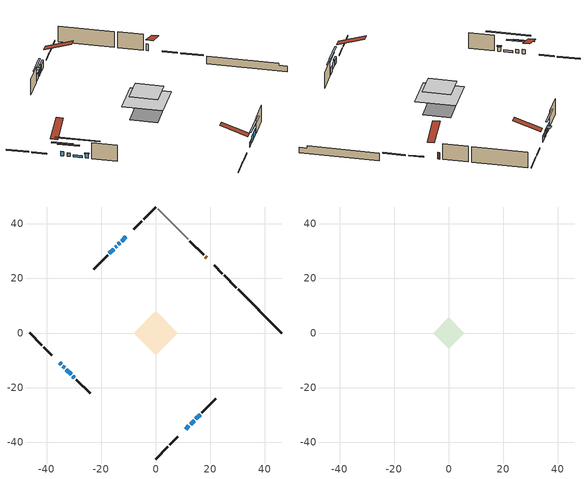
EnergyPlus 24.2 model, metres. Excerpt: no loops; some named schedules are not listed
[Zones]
conditioned space
 floor adiabatic (AdiabaticFloorConstruction): -8.08,0 0,8.08 8.08,0 0,-8.08 z3.05
 floor foundation (Slab1 construction): -5.57,0 0,5.57 5.57,0 0,-5.57 z-1.71
 wall outside (RimJoist1 construction): 0,-46.21 4.49,-41.72 / -46.21,0 -41.72,-4.49 / 0,46.21 -4.49,41.72 / 29.54,16.67 25.05,21.16 z0.61:0.91
 wall outside (RimJoist2 construction): 5.14,-41.07 8.14,-38.06 / -41.07,-5.14 -38.06,-8.14 / -5.14,41.07 -8.14,38.06 / 24.4,21.81 21.39,24.82 z0.61:0.91
 wall outside (AdiabaticWallConstruction 1): 18.61,27.6 18.24,27.97 z0.61:2.64
 wall outside (AdiabaticWallConstruction): -10.92,35.28 -12.49,33.72 / -13.14,33.07 -13.74,32.47 / -15.45,30.76 -17.01,29.2 / 14.72,-31.49 16.28,-29.93 z0.61:2.44; -35.28,-10.92 -34.69,-11.52 / 10.92,-35.28 12.11,-34.1 / -30.41,-15.8 -29.81,-16.4 z0.61:1.96; -34.04,-12.17 -33.44,-12.77 z0.61:1.68; -32.79,-13.42 -31.06,-15.15 z0.61:1.22; -14.39,31.82 -14.79,31.42 z0.61:2.29; 12.77,-33.44 14.06,-32.15 z0.61:2.69
 wall outside (Wall1 construction): 16.94,-29.27 22.02,-24.19 / -29.15,-17.05 -24.07,-22.14 / -17.67,28.54 -22.75,23.46 / 17.59,28.62 12.5,33.71 z0.61:5.49
 wall foundation (FoundationWall1 construction): 30.2,16.01,-1.71 30.2,16.01,0.61 44.61,1.6,0.61 44.61,1.6,-0.05 46.21,0,-0.05 46.21,0,-1.71
 wall adiabatic (Wall3 construction): 11.84,34.37 0.66,45.55 z0.61:5.49
 window (WindowConstruction): -10.93,35.28 -12.49,33.72 z0.61:2.44
 window (WindowConstruction 7): -35.28,-10.93 -34.69,-11.52 z0.61:1.96
 window (WindowConstruction 8): -34.03,-12.17 -33.44,-12.77 z0.61:1.68
 window (WindowConstruction 10): -32.79,-13.42 -31.06,-15.15 z0.61:1.22
 window (WindowConstruction 1): 10.93,-35.28 12.11,-34.1 z0.61:1.96
 window (WindowConstruction 2): -30.4,-15.81 -29.81,-16.4 z0.61:1.96
 window (WindowConstruction 3): -13.14,33.06 -13.74,32.47 z0.61:2.44
 window (WindowConstruction 9): -14.39,31.81 -14.79,31.42 z0.61:2.29
 window (WindowConstruction 4): -15.45,30.76 -17.01,29.2 z0.61:2.44
 window (WindowConstruction 5): 12.77,-33.44 14.06,-32.15 z0.61:2.69
 window (WindowConstruction 6): 14.72,-31.49 16.28,-29.93 z0.61:2.44
 door (Door): 18.61,27.6 18.24,27.97 z0.61:2.64
 ceiling adiabatic (AdiabaticFloorConstruction): 0,-8.08 8.08,0 0,8.08 -8.08,0 z3.05
attic - vented
 floor to conditioned space (Floor1 construction Reversed): -5.71,0 0,5.71 5.71,0 0,-5.71 z5.49
 roof outside (Roof1 construction): 10.27,-35.94,5.49 4.7,-30.38,8.11 3.24,-31.84,8.11 8.8,-37.41,5.49; -35.94,-10.27,5.49 -30.38,-4.7,8.11 -31.84,-3.24,8.11 -37.41,-8.8,5.49; -10.27,35.94,5.49 -4.7,30.38,8.11 -3.24,31.84,8.11 -8.8,37.41,5.49; 19.27,26.94,5.49 13.7,21.37,8.11 15.17,19.91,8.11 20.74,25.47,5.49
shading: -12.63,33.58 -10.78,35.43 -11.11,35.75 -12.96,33.9 z2.64; -32.83,-13.38 -37.15,-9.06 -37.48,-9.38 -33.15,-13.71 z4.6; -31.58,-14.63 -35.9,-10.31 -36.23,-10.63 -31.9,-14.96 z4.32; -27.47,-18.74 -36.38,-9.83 -36.7,-10.16 -27.79,-19.07 z6.3; 12.25,-33.96 10.78,-35.43 11.11,-35.75 12.58,-34.28 z2.16; -29.67,-16.54 -30.55,-15.66 -30.87,-15.99 -30,-16.87 z2.16; -13.88,32.33 -13,33.21 -13.33,33.53 -14.21,32.66 z2.64; -15.11,31.09 -14.07,32.14 -14.93,33 -15.98,31.96 z2.75; -18.88,27.33 -13.58,32.63 -13.91,32.96 -19.2,27.66 z5.08; 15.93,-30.28 10.9,-35.31 11.23,-35.63 16.25,-30.61 z5.33; 18.15,-28.06 12.85,-33.36 13.18,-33.68 18.47,-28.39 z5.08
[Building]
Building 1: Terrain=Suburbs
[Site:Location]
Quebec Intl AP_QC: Latitude {deg}=46.8; Longitude {deg}=-71.38; Time Zone {hr}=-5; Elevation {m}=74; Keep Site Location Information=Yes
[Site:GroundTemperature:Shallow]
0.0108218, -2.24938, -2.43038, -1.3578, 2.94801, 7.23376, 10.9493, 13.303, 13.5029, 11.5886, 7.96783, 3.81355
[Site:WaterMainsTemperature]
Calculation Method=Schedule; Temperature Schedule=mains temperature schedule
[Material] Roughness=Rough; Thermal Absorptance=0.9
Name | Thickness {m} | Conductivity {W/m-K} | Density {kg/m3} | Specific Heat {J/kg-K} | Solar Absorptance | Visible Absorptance
asphalt or fiberglass shingles | 0.00635 | 0.162714 | 1121.4 | 1465.45 | 0.4 | 0.4
ceiling loosefill ins | 0.338667 | 0.0480833 | 16.02 | 1046.75 | 0.7 | 0.7
ceiling stud and cavity | 0.1397 | 0.402721 | 65.682 | 1177.47 | 0.7 | 0.7
concrete 4.0 in. | 0.1016 | 1.803125 | 2242.8 | 837.4 | 0.7 | 0.7
concrete 8.0 in. | 0.2032 | 1.803125 | 2242.8 | 837.4 | 0.7 | 0.7
door material | 0.04445 | 0.0451087 | 512.64 | 1214.23 | 0.7 | 0.7
exterior vertical ins | 0.0633812 | 0.029427 | 32.04 | 1214.23 | 0.7 | 0.7
floor covering | 0.0127 | 0.0433444 | 54.468 | 1339.84 | 0.6 | 0.6
floor rigid ins; wall rigid ins 2 | 0.512978 | 0.029427 | 32.04 | 1214.23 | 0.7 | 0.7
floor stud and cavity | 0.1397 | 1.75129 | 37.0049 | 1207.88 | 0.7 | 0.7
furniture material conditioned space 1 | 0.1524 | 0.115458 | 640.8 | 1214.23 | 0.6 | 0.6
gypsum board | 0.0127 | 0.160291 | 801 | 837.4 | 0.6 | 0.6
gypsum board 1 | 0.0127 | 0.160291 | 801 | 837.4 | 0.7 | 0.7
osb sheathing 0.5 in. | 0.0127 | 0.115458 | 512.64 | 1214.23 | 0.7 | 0.7
osb sheathing 0.75 in. | 0.01905 | 0.115458 | 512.64 | 1214.23 | 0.7 | 0.7
osb sheathing 2.0 in. | 0.0508 | 0.115458 | 512.64 | 1214.23 | 0.7 | 0.7
rim joist rigid ins; wall rigid ins | 0.051816 | 0.029427 | 32.04 | 1214.23 | 0.7 | 0.7
rim joist rigid ins 1 | 0.103632 | 0.029427 | 32.04 | 1214.23 | 0.7 | 0.7
rim joist stud and cavity | 0.0508 | 0.0406006 | 125.044 | 1163.47 | 0.6 | 0.6
rim joist stud and cavity 1 | 0.0508 | 0.0654819 | 125.044 | 1163.47 | 0.6 | 0.6
wall rigid ins 1 | 0.051816 | 0.029427 | 32.04 | 1214.23 | 0.4 | 0.4
wall stud and cavity | 0.1397 | 0.223492 | 139.0536 | 1170.24 | 0.7 | 0.7
wall stud and cavity 1 | 0.1397 | 0.177277 | 139.0536 | 1170.24 | 0.7 | 0.7
wall stud and cavity 2 | 0.0889 | 0.380278 | 52.3479 | 1209.89 | 0.7 | 0.7
wall stud and cavity 3 | 0.0889 | 0.391764 | 83.0341 | 1211.67 | 0.7 | 0.7
wood siding | 0.0254 | 0.102417 | 544.68 | 1172.36 | 0.4 | 0.4
wood siding 1; wood siding 2; wood siding 3 | 0.0254 | 0.102417 | 544.68 | 1172.36 | 0.7 | 0.7
[WindowMaterial:SimpleGlazingSystem]
Name | U-Factor {W/m2-K} | Solar Heat Gain Coefficient
WindowMaterial | 1.99695 | 0.62
WindowMaterial 1 | 2.10483 | 0.54
WindowMaterial 2 | 2.08496 | 0.55
WindowMaterial 3 | 2.120733 | 0.56
WindowMaterial 4 | 2.12414 | 0.52
WindowMaterial 5 | 1.771536 | 0.41
WindowMaterial 6 | 2.42564 | 0.47
[Construction]
AdiabaticFloorConstruction: floor stud and cavity, floor rigid ins, osb sheathing 0.75 in., floor covering
AdiabaticWallConstruction: wood siding 2, wall rigid ins 2, wall stud and cavity 2, gypsum board
AdiabaticWallConstruction 1: wood siding 3, wall rigid ins 2, wall stud and cavity 2, gypsum board
Door: door material
Floor1 construction Reversed: gypsum board, ceiling stud and cavity, ceiling loosefill ins
FoundationWall1 construction: concrete 8.0 in., gypsum board 1
furniture construction conditioned space 1: furniture material conditioned space 1
PartitionWallConstruction: gypsum board, wall stud and cavity 3, gypsum board
RimJoist1 construction: wood siding 1, rim joist rigid ins, osb sheathing 2.0 in., rim joist stud and cavity
RimJoist2 construction: wood siding 1, rim joist rigid ins 1, osb sheathing 2.0 in., rim joist stud and cavity 1
Roof1 construction: asphalt or fiberglass shingles
Slab1 construction: concrete 4.0 in.
Wall1 construction: wood siding, wall rigid ins, osb sheathing 0.5 in., wall stud and cavity, gypsum board
Wall3 construction: wall rigid ins 1, osb sheathing 0.5 in., wall stud and cavity 1, gypsum board
WindowConstruction; WindowConstruction 4; WindowConstruction 6: WindowMaterial
WindowConstruction 1; WindowConstruction 2; WindowConstruction 7: WindowMaterial 1
WindowConstruction 10: WindowMaterial 6
WindowConstruction 3: WindowMaterial 2
WindowConstruction 5: WindowMaterial 3
WindowConstruction 8: WindowMaterial 4
WindowConstruction 9: WindowMaterial 5
[Zone] Multiplier=1; Part of Total Floor Area=Yes
Name | Volume {m3}
attic - vented | 27.8175
conditioned space | 514.3
[Space]
Name | Zone | Volume {m3}
attic - vented 1 | attic - vented | 27.8175
conditioned space 1 | conditioned space | 514.3
[ZoneInfiltration:EffectiveLeakageArea]
infil attic - vented 1: Zone or Space=attic - vented 1; Schedule=Always On Discrete; Effective Air Leakage Area {cm2}=2411.45; Stack Coefficient=0.000182454; Wind Coefficient=9.12634e-06
[ZoneMixing]
whole house fan mix: Zone or Space=attic - vented; Schedule=Always On Continuous; Design Flow Rate Calculation Method=Flow/Zone; Design Flow Rate {m3/s}=0; Source Zone or Space=conditioned space
[SurfaceProperty:ExposedFoundationPerimeter]
Slab1: Exposed Perimeter Calculation Method=TotalExposedPerimeter; Total Exposed Perimeter {m}=22.647
[InternalMass] Zone or ZoneList=conditioned space; Space or SpaceList=conditioned space 1
Name | Construction | Surface Area {m2}
furniture mass conditioned space 1 | furniture construction conditioned space 1 | 77.1203
partition wall mass | PartitionWallConstruction | 192.801
[Lights]
interior lighting: Zone or ZoneList or Space or SpaceList=conditioned space 1; Schedule=interior lighting schedule; Design Level Calculation Method=LightingLevel; Lighting Level {W}=343.2; Return Air Fraction=0; Fraction Radiant=0.6; Fraction Visible=0.2; Fraction Replaceable=1
[People]
occupants: Zone or ZoneList or Space or SpaceList=conditioned space 1; Number of People Schedule=occupants schedule; Number of People Calculation Method=People; Number of People=3; Fraction Radiant=0.314171; Sensible Heat Fraction=0.56303; Activity Level Schedule=occupants activity schedule; Carbon Dioxide Generation Rate {m3/s-W}=0; Enable ASHRAE 55 Comfort Warnings=No; Mean Radiant Temperature Calculation Type=EnclosureAveraged
[ElectricEquipment] Zone or ZoneList or Space or SpaceList=conditioned space 1; Design Level Calculation Method=EquipmentLevel
Name | Schedule | Design Level {W} | Fraction Latent | Fraction Radiant | Fraction Lost
clothes dryer | clothes dryer schedule | 140.772 | 0.015 | 0.081 | 0.85
clothes washer | clothes washer schedule | 32.1985 | 0.03 | 0.162 | 0.7
cooking range | cooking range schedule | 208.969 | 0.08 | 0.432 | 0.2
dishwasher | dishwasher schedule | 66.8632 | 0.3 | 0.18 | 0.4
fridge | fridge schedule | 72.9452 | 0 | 0.6 | 0
mech vent bath fan 0 | mech vent bath fan 0 schedule | 50.2 | 0 | 0 | 1
mech vent bath fan 1 | mech vent bath fan 1 schedule | 50.2 | 0 | 0 | 1
mech vent house fan | mech vent house fan schedule | 19.9167 | 0 | 0 | 0.5
mech vent house fan cfis | mech vent house fan cfis schedule | 0 | 0 | 0 | 0
mech vent range fan 0 | mech vent range fan 0 schedule | 57 | 0 | 0 | 1
misc plug loads | misc plug loads schedule | 494.7 | 0.045 | 0.513 | 0.1
whole house fan | Always On Discrete | 0 | 0 | 0 | 1
[OtherEquipment] Zone or ZoneList or Space or SpaceList=conditioned space 1; Design Level Calculation Method=EquipmentLevel
Name | Fuel Type | Schedule | Design Level {W} | Fraction Latent | Fraction Radiant | Fraction Lost
clothes dryer 1 | Electricity | clothes dryer schedule | 0 | 0.015 | 0.081 | 0.85
cooking range 1 | Electricity | cooking range schedule | 0 | 0.08 | 0.432 | 0.2
general water use latent | None | general water use schedule | 59.3978 | 1 | 0 | 0
general water use sensible | None | general water use schedule | -58.539 | 0 | 0.6 | 0
mech vent house fan latent load | None | Always On Discrete | 0 | 1 | 0 | 0
mech vent house fan sensible load | None | Always On Discrete | 0 | 0 | 0 | 0
water heater energy adjustment1 | Electricity | Always On Discrete | 0.01 | 0 | 0 | 1
[ZoneInfiltration:DesignFlowRate] Zone or ZoneList or Space or SpaceList=conditioned space 1; Schedule=Always On Discrete; Design Flow Rate Calculation Method=Flow/Zone; Design Flow Rate {m3/s}=0
infil flow; natural vent flow; whole house fan flow
[ZoneControl:Thermostat]
conditioned space Thermostat: Zone or ZoneList=conditioned space; Control Type Schedule=conditioned space Thermostat Schedule; Control 1=conditioned space temperature setpoint; Temperature Difference Between Cutout And Setpoint {deltaC}=0
[ThermostatSetpoint:DualSetpoint]
conditioned space temperature setpoint: Heating Setpoint Temperature Schedule=heating setpoint; Cooling Setpoint Temperature Schedule=cooling setpoint
[Zone equipment]
conditioned space: electric baseboard
[Foundation:Kiva]
Foundation Kiva 1: Initial Indoor Air Temperature {C}=18; Wall Height Above Grade {m}=0.609996; Wall Depth Below Slab {m}=0.2032; Custom Block Material Name 1=exterior vertical ins; Custom Block Depth 1 {m}=2.31999; Custom Block X Position 1 {m}=0.2159; Custom Block Z Position 1 {m}=0
[Foundation:Kiva:Settings]
Soil Conductivity {W/m-K}=0.849921; Soil Density {kg/m3}=1842.3; Soil Specific Heat {J/kg-K}=418.7; Ground Solar Absorptivity=0.9; Ground Thermal Absorptivity=0.9; Ground Surface Roughness {m}=0.03; Far-Field Width {m}=40; Deep-Ground Boundary Condition=ZeroFlux; Deep-Ground Depth {m}=40; Minimum Cell Dimension {m}=0.2; Maximum Cell Growth Coefficient=3; Simulation Timestep=Timestep
[Exterior:Lights]
exterior lighting: Schedule=exterior lighting schedule; Design Level {W}=75.6
[EnergyManagementSystem:Sensor] Output:Variable or Output:Meter Index Key=conditioned space
Name | Output:Variable or Output:Meter
conditioned_space_clg_unmet_s | Zone Cooling Setpoint Not Met Time
conditioned_space_htg_unmet_s | Zone Heating Setpoint Not Met Time
fridge_tin_s; tin_s; tin_s_1 | Zone Mean Air Temperature
tout_s | Zone Outdoor Air Drybulb Temperature
win_s | Zone Air Humidity Ratio
[Schedule:Constant]
Name | Hourly Value
Always On Continuous; mech vent house fan schedule; mech vent house fan cfis schedule; Always On Discrete | 1
occupants activity schedule | 117.228
fridge schedule | 0
[Schedule:Week:Daily]
interior lighting schedule Week Rule - Jan1-Jan27: interior lighting schedule day, interior lighting schedule day, interior lighting schedule day, interior lighting schedule day, interior lighting schedule day, interior lighting schedule day, interior lighting schedule day, interior lighting schedule default day, interior lighting schedule default day, interior lighting schedule default day, interior lighting schedule default day, interior lighting schedule default day
interior lighting schedule Week Rule - Jan28-Feb3: interior lighting schedule day, interior lighting schedule day, interior lighting schedule day, interior lighting schedule day, interior lighting schedule day 1, interior lighting schedule day 1, interior lighting schedule day 1, interior lighting schedule default day, interior lighting schedule default day, interior lighting schedule default day, interior lighting schedule default day, interior lighting schedule default day
interior lighting schedule Week Rule - Feb4-Feb24: interior lighting schedule day 1, interior lighting schedule day 1, interior lighting schedule day 1, interior lighting schedule day 1, interior lighting schedule day 1, interior lighting schedule day 1, interior lighting schedule day 1, interior lighting schedule default day, interior lighting schedule default day, interior lighting schedule default day, interior lighting schedule default day, interior lighting schedule default day
interior lighting schedule Week Rule - Feb25-Mar3: interior lighting schedule day 1, interior lighting schedule day 1, interior lighting schedule day 1, interior lighting schedule day 1, interior lighting schedule day 2, interior lighting schedule day 2, interior lighting schedule day 2, interior lighting schedule default day, interior lighting schedule default day, interior lighting schedule default day, interior lighting schedule default day, interior lighting schedule default day
interior lighting schedule Week Rule - Mar4-Mar31: interior lighting schedule day 2, interior lighting schedule day 2, interior lighting schedule day 2, interior lighting schedule day 2, interior lighting schedule day 2, interior lighting schedule day 2, interior lighting schedule day 2, interior lighting schedule default day, interior lighting schedule default day, interior lighting schedule default day, interior lighting schedule default day, interior lighting schedule default day
interior lighting schedule Week Rule - Apr1-Apr28: interior lighting schedule day 3, interior lighting schedule day 3, interior lighting schedule day 3, interior lighting schedule day 3, interior lighting schedule day 3, interior lighting schedule day 3, interior lighting schedule day 3, interior lighting schedule default day, interior lighting schedule default day, interior lighting schedule default day, interior lighting schedule default day, interior lighting schedule default day
interior lighting schedule Week Rule - Apr29-May5: interior lighting schedule day 3, interior lighting schedule day 3, interior lighting schedule day 4, interior lighting schedule day 4, interior lighting schedule day 4, interior lighting schedule day 4, interior lighting schedule day 4, interior lighting schedule default day, interior lighting schedule default day, interior lighting schedule default day, interior lighting schedule default day, interior lighting schedule default day
interior lighting schedule Week Rule - May6-May26: interior lighting schedule day 4, interior lighting schedule day 4, interior lighting schedule day 4, interior lighting schedule day 4, interior lighting schedule day 4, interior lighting schedule day 4, interior lighting schedule day 4, interior lighting schedule default day, interior lighting schedule default day, interior lighting schedule default day, interior lighting schedule default day, interior lighting schedule default day
interior lighting schedule Week Rule - May27-Jun2: interior lighting schedule day 4, interior lighting schedule day 4, interior lighting schedule day 4, interior lighting schedule day 4, interior lighting schedule day 4, interior lighting schedule day 5, interior lighting schedule day 5, interior lighting schedule default day, interior lighting schedule default day, interior lighting schedule default day, interior lighting schedule default day, interior lighting schedule default day
interior lighting schedule Week Rule - Jun3-Jun30: interior lighting schedule day 5, interior lighting schedule day 5, interior lighting schedule day 5, interior lighting schedule day 5, interior lighting schedule day 5, interior lighting schedule day 5, interior lighting schedule day 5, interior lighting schedule default day, interior lighting schedule default day, interior lighting schedule default day, interior lighting schedule default day, interior lighting schedule default day
interior lighting schedule Week Rule - Jul1-Jul28: interior lighting schedule day 6, interior lighting schedule day 6, interior lighting schedule day 6, interior lighting schedule day 6, interior lighting schedule day 6, interior lighting schedule day 6, interior lighting schedule day 6, interior lighting schedule default day, interior lighting schedule default day, interior lighting schedule default day, interior lighting schedule default day, interior lighting schedule default day
interior lighting schedule Week Rule - Jul29-Aug4: interior lighting schedule day 6, interior lighting schedule day 6, interior lighting schedule day 6, interior lighting schedule day 7, interior lighting schedule day 7, interior lighting schedule day 7, interior lighting schedule day 7, interior lighting schedule default day, interior lighting schedule default day, interior lighting schedule default day, interior lighting schedule default day, interior lighting schedule default day
interior lighting schedule Week Rule - Aug5-Aug25: interior lighting schedule day 7, interior lighting schedule day 7, interior lighting schedule day 7, interior lighting schedule day 7, interior lighting schedule day 7, interior lighting schedule day 7, interior lighting schedule day 7, interior lighting schedule default day, interior lighting schedule default day, interior lighting schedule default day, interior lighting schedule default day, interior lighting schedule default day
interior lighting schedule Week Rule - Aug26-Sep1: interior lighting schedule day 7, interior lighting schedule day 7, interior lighting schedule day 7, interior lighting schedule day 7, interior lighting schedule day 7, interior lighting schedule day 7, interior lighting schedule day 8, interior lighting schedule default day, interior lighting schedule default day, interior lighting schedule default day, interior lighting schedule default day, interior lighting schedule default day
interior lighting schedule Week Rule - Sep2-Sep29: interior lighting schedule day 8, interior lighting schedule day 8, interior lighting schedule day 8, interior lighting schedule day 8, interior lighting schedule day 8, interior lighting schedule day 8, interior lighting schedule day 8, interior lighting schedule default day, interior lighting schedule default day, interior lighting schedule default day, interior lighting schedule default day, interior lighting schedule default day
interior lighting schedule Week Rule - Sep30-Oct6: interior lighting schedule day 8, interior lighting schedule day 9, interior lighting schedule day 9, interior lighting schedule day 9, interior lighting schedule day 9, interior lighting schedule day 9, interior lighting schedule day 9, interior lighting schedule default day, interior lighting schedule default day, interior lighting schedule default day, interior lighting schedule default day, interior lighting schedule default day
interior lighting schedule Week Rule - Oct7-Oct27: interior lighting schedule day 9, interior lighting schedule day 9, interior lighting schedule day 9, interior lighting schedule day 9, interior lighting schedule day 9, interior lighting schedule day 9, interior lighting schedule day 9, interior lighting schedule default day, interior lighting schedule default day, interior lighting schedule default day, interior lighting schedule default day, interior lighting schedule default day
interior lighting schedule Week Rule - Oct28-Nov3: interior lighting schedule day 9, interior lighting schedule day 9, interior lighting schedule day 9, interior lighting schedule day 9, interior lighting schedule day 10, interior lighting schedule day 10, interior lighting schedule day 10, interior lighting schedule default day, interior lighting schedule default day, interior lighting schedule default day, interior lighting schedule default day, interior lighting schedule default day
interior lighting schedule Week Rule - Nov4-Nov24: interior lighting schedule day 10, interior lighting schedule day 10, interior lighting schedule day 10, interior lighting schedule day 10, interior lighting schedule day 10, interior lighting schedule day 10, interior lighting schedule day 10, interior lighting schedule default day, interior lighting schedule default day, interior lighting schedule default day, interior lighting schedule default day, interior lighting schedule default day
interior lighting schedule Week Rule - Nov25-Dec1: interior lighting schedule day 10, interior lighting schedule day 10, interior lighting schedule day 10, interior lighting schedule day 10, interior lighting schedule day 10, interior lighting schedule day 10, interior lighting schedule day 11, interior lighting schedule default day, interior lighting schedule default day, interior lighting schedule default day, interior lighting schedule default day, interior lighting schedule default day
interior lighting schedule Week Rule - Dec2-Dec31: interior lighting schedule day 11, interior lighting schedule day 11, interior lighting schedule day 11, interior lighting schedule day 11, interior lighting schedule day 11, interior lighting schedule day 11, interior lighting schedule day 11, interior lighting schedule default day, interior lighting schedule default day, interior lighting schedule default day, interior lighting schedule default day, interior lighting schedule default day
occupants schedule Week Rule - Jan1-Dec31: occupants schedule day, occupants schedule day, occupants schedule day, occupants schedule day, occupants schedule day, occupants schedule day, occupants schedule day, occupants schedule default day, occupants schedule default day, occupants schedule default day, occupants schedule default day, occupants schedule default day
clothes dryer schedule Week Rule - Jan1-Dec31: clothes dryer schedule day, clothes dryer schedule day, clothes dryer schedule day, clothes dryer schedule day, clothes dryer schedule day, clothes dryer schedule day, clothes dryer schedule day, clothes dryer schedule default day, clothes dryer schedule default day, clothes dryer schedule default day, clothes dryer schedule default day, clothes dryer schedule default day
clothes washer schedule Week Rule - Jan1-Dec31: clothes washer schedule day, clothes washer schedule day, clothes washer schedule day, clothes washer schedule day, clothes washer schedule day, clothes washer schedule day, clothes washer schedule day, clothes washer schedule default day, clothes washer schedule default day, clothes washer schedule default day, clothes washer schedule default day, clothes washer schedule default day
cooking range schedule Week Rule - Jan1-Dec31: cooking range schedule day, cooking range schedule day, cooking range schedule day, cooking range schedule day, cooking range schedule day, cooking range schedule day, cooking range schedule day, cooking range schedule default day, cooking range schedule default day, cooking range schedule default day, cooking range schedule default day, cooking range schedule default day
dishwasher schedule Week Rule - Jan1-Dec31: dishwasher schedule day, dishwasher schedule day, dishwasher schedule day, dishwasher schedule day, dishwasher schedule day, dishwasher schedule day, dishwasher schedule day, dishwasher schedule default day, dishwasher schedule default day, dishwasher schedule default day, dishwasher schedule default day, dishwasher schedule default day
mech vent bath fan 0 schedule Week Rule - Jan1-Dec31: mech vent bath fan 0 schedule day, mech vent bath fan 0 schedule day, mech vent bath fan 0 schedule day, mech vent bath fan 0 schedule day, mech vent bath fan 0 schedule day, mech vent bath fan 0 schedule day, mech vent bath fan 0 schedule day, mech vent bath fan 0 schedule default day, mech vent bath fan 0 schedule default day, mech vent bath fan 0 schedule default day, mech vent bath fan 0 schedule default day, mech vent bath fan 0 schedule default day
mech vent bath fan 1 schedule Week Rule - Jan1-Dec31: mech vent bath fan 1 schedule day, mech vent bath fan 1 schedule day, mech vent bath fan 1 schedule day, mech vent bath fan 1 schedule day, mech vent bath fan 1 schedule day, mech vent bath fan 1 schedule day, mech vent bath fan 1 schedule day, mech vent bath fan 1 schedule default day, mech vent bath fan 1 schedule default day, mech vent bath fan 1 schedule default day, mech vent bath fan 1 schedule default day, mech vent bath fan 1 schedule default day
mech vent range fan 0 schedule Week Rule - Jan1-Dec31: mech vent range fan 0 schedule day, mech vent range fan 0 schedule day, mech vent range fan 0 schedule day, mech vent range fan 0 schedule day, mech vent range fan 0 schedule day, mech vent range fan 0 schedule day, mech vent range fan 0 schedule day, mech vent range fan 0 schedule default day, mech vent range fan 0 schedule default day, mech vent range fan 0 schedule default day, mech vent range fan 0 schedule default day, mech vent range fan 0 schedule default day
misc plug loads schedule Week Rule - Jan1-Dec31: misc plug loads schedule day, misc plug loads schedule day, misc plug loads schedule day, misc plug loads schedule day, misc plug loads schedule day, misc plug loads schedule day, misc plug loads schedule day, misc plug loads schedule default day, misc plug loads schedule default day, misc plug loads schedule default day, misc plug loads schedule default day, misc plug loads schedule default day
general water use schedule Week Rule - Jan1-Dec31: general water use schedule day, general water use schedule day, general water use schedule day, general water use schedule day, general water use schedule day, general water use schedule day, general water use schedule day, general water use schedule default day, general water use schedule default day, general water use schedule default day, general water use schedule default day, general water use schedule default day
exterior lighting schedule Week Rule - Jan1-Jan27: exterior lighting schedule day, exterior lighting schedule day, exterior lighting schedule day, exterior lighting schedule day, exterior lighting schedule day, exterior lighting schedule day, exterior lighting schedule day, exterior lighting schedule default day, exterior lighting schedule default day, exterior lighting schedule default day, exterior lighting schedule default day, exterior lighting schedule default day
exterior lighting schedule Week Rule - Jan28-Feb3: exterior lighting schedule day, exterior lighting schedule day, exterior lighting schedule day, exterior lighting schedule day, exterior lighting schedule day 1, exterior lighting schedule day 1, exterior lighting schedule day 1, exterior lighting schedule default day, exterior lighting schedule default day, exterior lighting schedule default day, exterior lighting schedule default day, exterior lighting schedule default day
exterior lighting schedule Week Rule - Feb4-Feb24: exterior lighting schedule day 1, exterior lighting schedule day 1, exterior lighting schedule day 1, exterior lighting schedule day 1, exterior lighting schedule day 1, exterior lighting schedule day 1, exterior lighting schedule day 1, exterior lighting schedule default day, exterior lighting schedule default day, exterior lighting schedule default day, exterior lighting schedule default day, exterior lighting schedule default day
exterior lighting schedule Week Rule - Feb25-Mar3: exterior lighting schedule day 1, exterior lighting schedule day 1, exterior lighting schedule day 1, exterior lighting schedule day 1, exterior lighting schedule day 2, exterior lighting schedule day 2, exterior lighting schedule day 2, exterior lighting schedule default day, exterior lighting schedule default day, exterior lighting schedule default day, exterior lighting schedule default day, exterior lighting schedule default day
exterior lighting schedule Week Rule - Mar4-Mar31: exterior lighting schedule day 2, exterior lighting schedule day 2, exterior lighting schedule day 2, exterior lighting schedule day 2, exterior lighting schedule day 2, exterior lighting schedule day 2, exterior lighting schedule day 2, exterior lighting schedule default day, exterior lighting schedule default day, exterior lighting schedule default day, exterior lighting schedule default day, exterior lighting schedule default day
exterior lighting schedule Week Rule - Apr1-Apr28: exterior lighting schedule day 3, exterior lighting schedule day 3, exterior lighting schedule day 3, exterior lighting schedule day 3, exterior lighting schedule day 3, exterior lighting schedule day 3, exterior lighting schedule day 3, exterior lighting schedule default day, exterior lighting schedule default day, exterior lighting schedule default day, exterior lighting schedule default day, exterior lighting schedule default day
exterior lighting schedule Week Rule - Apr29-May5: exterior lighting schedule day 3, exterior lighting schedule day 3, exterior lighting schedule day 4, exterior lighting schedule day 4, exterior lighting schedule day 4, exterior lighting schedule day 4, exterior lighting schedule day 4, exterior lighting schedule default day, exterior lighting schedule default day, exterior lighting schedule default day, exterior lighting schedule default day, exterior lighting schedule default day
exterior lighting schedule Week Rule - May6-May26: exterior lighting schedule day 4, exterior lighting schedule day 4, exterior lighting schedule day 4, exterior lighting schedule day 4, exterior lighting schedule day 4, exterior lighting schedule day 4, exterior lighting schedule day 4, exterior lighting schedule default day, exterior lighting schedule default day, exterior lighting schedule default day, exterior lighting schedule default day, exterior lighting schedule default day
exterior lighting schedule Week Rule - May27-Jun2: exterior lighting schedule day 4, exterior lighting schedule day 4, exterior lighting schedule day 4, exterior lighting schedule day 4, exterior lighting schedule day 4, exterior lighting schedule day 5, exterior lighting schedule day 5, exterior lighting schedule default day, exterior lighting schedule default day, exterior lighting schedule default day, exterior lighting schedule default day, exterior lighting schedule default day
exterior lighting schedule Week Rule - Jun3-Jun30: exterior lighting schedule day 5, exterior lighting schedule day 5, exterior lighting schedule day 5, exterior lighting schedule day 5, exterior lighting schedule day 5, exterior lighting schedule day 5, exterior lighting schedule day 5, exterior lighting schedule default day, exterior lighting schedule default day, exterior lighting schedule default day, exterior lighting schedule default day, exterior lighting schedule default day
exterior lighting schedule Week Rule - Jul1-Jul28: exterior lighting schedule day 6, exterior lighting schedule day 6, exterior lighting schedule day 6, exterior lighting schedule day 6, exterior lighting schedule day 6, exterior lighting schedule day 6, exterior lighting schedule day 6, exterior lighting schedule default day, exterior lighting schedule default day, exterior lighting schedule default day, exterior lighting schedule default day, exterior lighting schedule default day
exterior lighting schedule Week Rule - Jul29-Aug4: exterior lighting schedule day 6, exterior lighting schedule day 6, exterior lighting schedule day 6, exterior lighting schedule day 7, exterior lighting schedule day 7, exterior lighting schedule day 7, exterior lighting schedule day 7, exterior lighting schedule default day, exterior lighting schedule default day, exterior lighting schedule default day, exterior lighting schedule default day, exterior lighting schedule default day
exterior lighting schedule Week Rule - Aug5-Aug25: exterior lighting schedule day 7, exterior lighting schedule day 7, exterior lighting schedule day 7, exterior lighting schedule day 7, exterior lighting schedule day 7, exterior lighting schedule day 7, exterior lighting schedule day 7, exterior lighting schedule default day, exterior lighting schedule default day, exterior lighting schedule default day, exterior lighting schedule default day, exterior lighting schedule default day
exterior lighting schedule Week Rule - Aug26-Sep1: exterior lighting schedule day 7, exterior lighting schedule day 7, exterior lighting schedule day 7, exterior lighting schedule day 7, exterior lighting schedule day 7, exterior lighting schedule day 7, exterior lighting schedule day 8, exterior lighting schedule default day, exterior lighting schedule default day, exterior lighting schedule default day, exterior lighting schedule default day, exterior lighting schedule default day
exterior lighting schedule Week Rule - Sep2-Sep29: exterior lighting schedule day 8, exterior lighting schedule day 8, exterior lighting schedule day 8, exterior lighting schedule day 8, exterior lighting schedule day 8, exterior lighting schedule day 8, exterior lighting schedule day 8, exterior lighting schedule default day, exterior lighting schedule default day, exterior lighting schedule default day, exterior lighting schedule default day, exterior lighting schedule default day
exterior lighting schedule Week Rule - Sep30-Oct6: exterior lighting schedule day 8, exterior lighting schedule day 9, exterior lighting schedule day 9, exterior lighting schedule day 9, exterior lighting schedule day 9, exterior lighting schedule day 9, exterior lighting schedule day 9, exterior lighting schedule default day, exterior lighting schedule default day, exterior lighting schedule default day, exterior lighting schedule default day, exterior lighting schedule default day
[Schedule:Year]
interior lighting schedule: interior lighting schedule Week Rule - Jan1-Jan27, 1, 1, 1, 27, interior lighting schedule Week Rule - Jan28-Feb3, 1, 28, 2, 3, interior lighting schedule Week Rule - Feb4-Feb24, 2, 4, 2, 24, interior lighting schedule Week Rule - Feb25-Mar3, 2, 25, 3, 3, interior lighting schedule Week Rule - Mar4-Mar31, 3, 4, 3, 31, interior lighting schedule Week Rule - Apr1-Apr28, 4, 1, 4, 28, interior lighting schedule Week Rule - Apr29-May5, 4, 29, 5, 5, interior lighting schedule Week Rule - May6-May26, 5, 6, 5, 26, interior lighting schedule Week Rule - May27-Jun2, 5, 27, 6, 2, interior lighting schedule Week Rule - Jun3-Jun30, 6, 3, 6, 30, interior lighting schedule Week Rule - Jul1-Jul28, 7, 1, 7, 28, interior lighting schedule Week Rule - Jul29-Aug4, 7, 29, 8, 4, interior lighting schedule Week Rule - Aug5-Aug25, 8, 5, 8, 25, interior lighting schedule Week Rule - Aug26-Sep1, 8, 26, 9, 1, interior lighting schedule Week Rule - Sep2-Sep29, 9, 2, 9, 29, interior lighting schedule Week Rule - Sep30-Oct6, 9, 30, 10, 6, interior lighting schedule Week Rule - Oct7-Oct27, 10, 7, 10, 27, interior lighting schedule Week Rule - Oct28-Nov3, 10, 28, 11, 3, interior lighting schedule Week Rule - Nov4-Nov24, 11, 4, 11, 24, interior lighting schedule Week Rule - Nov25-Dec1, 11, 25, 12, 1, interior lighting schedule Week Rule - Dec2-Dec31, 12, 2, 12, 31
occupants schedule: occupants schedule Week Rule - Jan1-Dec31, 1, 1, 12, 31
clothes dryer schedule: clothes dryer schedule Week Rule - Jan1-Dec31, 1, 1, 12, 31
clothes washer schedule: clothes washer schedule Week Rule - Jan1-Dec31, 1, 1, 12, 31
cooking range schedule: cooking range schedule Week Rule - Jan1-Dec31, 1, 1, 12, 31
dishwasher schedule: dishwasher schedule Week Rule - Jan1-Dec31, 1, 1, 12, 31
mech vent bath fan 0 schedule: mech vent bath fan 0 schedule Week Rule - Jan1-Dec31, 1, 1, 12, 31
mech vent bath fan 1 schedule: mech vent bath fan 1 schedule Week Rule - Jan1-Dec31, 1, 1, 12, 31
mech vent range fan 0 schedule: mech vent range fan 0 schedule Week Rule - Jan1-Dec31, 1, 1, 12, 31
misc plug loads schedule: misc plug loads schedule Week Rule - Jan1-Dec31, 1, 1, 12, 31
general water use schedule: general water use schedule Week Rule - Jan1-Dec31, 1, 1, 12, 31
exterior lighting schedule: exterior lighting schedule Week Rule - Jan1-Jan27, 1, 1, 1, 27, exterior lighting schedule Week Rule - Jan28-Feb3, 1, 28, 2, 3, exterior lighting schedule Week Rule - Feb4-Feb24, 2, 4, 2, 24, exterior lighting schedule Week Rule - Feb25-Mar3, 2, 25, 3, 3, exterior lighting schedule Week Rule - Mar4-Mar31, 3, 4, 3, 31, exterior lighting schedule Week Rule - Apr1-Apr28, 4, 1, 4, 28, exterior lighting schedule Week Rule - Apr29-May5, 4, 29, 5, 5, exterior lighting schedule Week Rule - May6-May26, 5, 6, 5, 26, exterior lighting schedule Week Rule - May27-Jun2, 5, 27, 6, 2, exterior lighting schedule Week Rule - Jun3-Jun30, 6, 3, 6, 30, exterior lighting schedule Week Rule - Jul1-Jul28, 7, 1, 7, 28, exterior lighting schedule Week Rule - Jul29-Aug4, 7, 29, 8, 4, exterior lighting schedule Week Rule - Aug5-Aug25, 8, 5, 8, 25, exterior lighting schedule Week Rule - Aug26-Sep1, 8, 26, 9, 1, exterior lighting schedule Week Rule - Sep2-Sep29, 9, 2, 9, 29, exterior lighting schedule Week Rule - Sep30-Oct6, 9, 30, 10, 6, exterior lighting schedule Week Rule - Oct7-Oct27, 10, 7, 10, 27, exterior lighting schedule Week Rule - Oct28-Nov3, 10, 28, 11, 3, exterior lighting schedule Week Rule - Nov4-Nov24, 11, 4, 11, 24, exterior lighting schedule Week Rule - Nov25-Dec1, 11, 25, 12, 1, exterior lighting schedule Week Rule - Dec2-Dec31, 12, 2, 12, 31
[Schedule:Compact]
conditioned space Thermostat Schedule: Through: 12/31, For: AllDays, Until: 24:00, 4
mains temperature schedule: Through: 01/01, For: AllDays, Until: 24:00, 5.175, Through: 01/02, For: AllDays, Until: 24:00, 5.10167, Through: 01/03, For: AllDays, Until: 24:00, 5.02889, Through: 01/04, For: AllDays, Until: 24:00, 4.95778, Through: 01/05, For: AllDays, Until: 24:00, 4.88778, Through: 01/06, For: AllDays, Until: 24:00, 4.81833, Through: 01/07, For: AllDays, Until: 24:00, 4.75056, Through: 01/08, For: AllDays, Until: 24:00, 4.68389, Through: 01/09, For: AllDays, Until: 24:00, 4.61833, Through: 01/10, For: AllDays, Until: 24:00, 4.55389, Through: 01/11, For: AllDays, Until: 24:00, 4.49056, Through: 01/12, For: AllDays, Until: 24:00, 4.42889, Through: 01/13, For: AllDays, Until: 24:00, 4.36778, Through: 01/14, For: AllDays, Until: 24:00, 4.30889, Through: 01/15, For: AllDays, Until: 24:00, 4.25056, Through: 01/16, For: AllDays, Until: 24:00, 4.19389, Through: 01/17, For: AllDays, Until: 24:00, 4.13833, Through: 01/18, For: AllDays, Until: 24:00, 4.08444, Through: 01/19, For: AllDays, Until: 24:00, 4.03167, Through: 01/20, For: AllDays, Until: 24:00, 3.98056, Through: 01/21, For: AllDays, Until: 24:00, 3.93056, Through: 01/22, For: AllDays, Until: 24:00, 3.88222, Through: 01/23, For: AllDays, Until: 24:00, 3.835, Through: 01/24, For: AllDays, Until: 24:00, 3.78944, Through: 01/25, For: AllDays, Until: 24:00, 3.74556, Through: 01/26, For: AllDays, Until: 24:00, 3.70278, Through: 01/27, For: AllDays, Until: 24:00, 3.66167, Through: 01/28, For: AllDays, Until: 24:00, 3.62167, Through: 01/29, For: AllDays, Until: 24:00, 3.58389, Through: 01/30, For: AllDays, Until: 24:00, 3.54722, Through: 01/31, For: AllDays, Until: 24:00, 3.51167, Through: 02/01, For: AllDays, Until: 24:00, 3.47833, Through: 02/02, For: AllDays, Until: 24:00, 3.44611, Through: 02/03, For: AllDays, Until: 24:00, 3.41556, Through: 02/04, For: AllDays, Until: 24:00, 3.38667, Through: 02/05, For: AllDays, Until: 24:00, 3.35944, Through: 02/06, For: AllDays, Until: 24:00, 3.33389, Through: 02/07, For: AllDays, Until: 24:00, 3.30944, Through: 02/08, For: AllDays, Until: 24:00, 3.28667, Through: 02/09, For: AllDays, Until: 24:00, 3.26611, Through: 02/10, For: AllDays, Until: 24:00, 3.24667, Through: 02/11, For: AllDays, Until: 24:00, 3.22889, Through: 02/12, For: AllDays, Until: 24:00, 3.21278, Through: 02/13, For: AllDays, Until: 24:00, 3.19833, Through: 02/14, For: AllDays, Until: 24:00, 3.18556, Through: 02/15, For: AllDays, Until: 24:00, 3.17389, Through: 02/16, For: AllDays, Until: 24:00, 3.16444, Through: 02/17, For: AllDays, Until: 24:00, 3.15667, Through: 02/18, For: AllDays, Until: 24:00, 3.15056, Through: 02/19, For: AllDays, Until: 24:00, 3.14556, Through: 02/20, For: AllDays, Until: 24:00, 3.14278, Through: 02/21, For: AllDays, Until: 24:00, 3.14111, Through: 02/22, For: AllDays, Until: 24:00, 3.14167, Through: 02/23, For: AllDays, Until: 24:00, 3.14333, Through: 02/24, For: AllDays, Until: 24:00, 3.14722, Through: 02/25, For: AllDays, Until: 24:00, 3.15222, Through: 02/26, For: AllDays, Until: 24:00, 3.15944, Through: 02/27, For: AllDays, Until: 24:00, 3.16778, Through: 02/28, For: AllDays, Until: 24:00, 3.17778, Through: 03/01, For: AllDays, Until: 24:00, 3.18944, Through: 03/02, For: AllDays, Until: 24:00, 3.20333, Through: 03/03, For: AllDays, Until: 24:00, 3.21833, Through: 03/04, For: AllDays, Until: 24:00, 3.235, Through: 03/05, For: AllDays, Until: 24:00, 3.25333, Through: 03/06, For: AllDays, Until: 24:00, 3.27333, Through: 03/07, For: AllDays, Until: 24:00, 3.29444, Through: 03/08, For: AllDays, Until: 24:00, 3.31778, Through: 03/09, For: AllDays, Until: 24:00, 3.34222, Through: 03/10, For: AllDays, Until: 24:00, 3.36889, Through: 03/11, For: AllDays, Until: 24:00, 3.39667, Through: 03/12, For: AllDays, Until: 24:00, 3.42611, Through: 03/13, For: AllDays, Until: 24:00, 3.45722, Through: 03/14, For: AllDays, Until: 24:00, 3.49, Through: 03/15, For: AllDays, Until: 24:00, 3.52389, Through: 03/16, For: AllDays, Until: 24:00, 3.55944, Through: 03/17, For: AllDays, Until: 24:00, 3.59667, Through: 03/18, For: AllDays, Until: 24:00, 3.63556, Through: 03/19, For: AllDays, Until: 24:00, 3.67556, Through: 03/20, For: AllDays, Until: 24:00, 3.71722, Through: 03/21, For: AllDays, Until: 24:00, 3.76056, Through: 03/22, For: AllDays, Until: 24:00, 3.80556, Through: 03/23, For: AllDays, Until: 24:00, 3.85111, Through: 03/24, For: AllDays, Until: 24:00, 3.89889, Through: 03/25, For: AllDays, Until: 24:00, 3.94778, Through: 03/26, For: AllDays, Until: 24:00, 3.99833, Through: 03/27, For: AllDays, Until: 24:00, 4.05, Through: 03/28, For: AllDays, Until: 24:00, 4.10333, Through: 03/29, For: AllDays, Until: 24:00, 4.15778, Through: 03/30, For: AllDays, Until: 24:00, 4.21333, Through: 03/31, For: AllDays, Until: 24:00, 4.27056, Through: 04/01, For: AllDays, Until: 24:00, 4.32944, Through: 04/02, For: AllDays, Until: 24:00, 4.38889, Through: 04/03, For: AllDays, Until: 24:00, 4.45, Through: 04/04, For: AllDays, Until: 24:00, 4.51222, Through: 04/05, For: AllDays, Until: 24:00, 4.57611, Through: 04/06, For: AllDays, Until: 24:00, 4.64056, Through: 04/07, For: AllDays, Until: 24:00, 4.70667, Through: 04/08, For: AllDays, Until: 24:00, 4.77389, Through: 04/09, For: AllDays, Until: 24:00, 4.84222, Through: 04/10, For: AllDays, Until: 24:00, 4.91167, Through: 04/11, For: AllDays, Until: 24:00, 4.98278, Through: 04/12, For: AllDays, Until: 24:00, 5.05444, Through: 04/13, For: AllDays, Until: 24:00, 5.12722, Through: 04/14, For: AllDays, Until: 24:00, 5.20111, Through: 04/15, For: AllDays, Until: 24:00, 5.27611, Through: 04/16, For: AllDays, Until: 24:00, 5.35167, Through: 04/17, For: AllDays, Until: 24:00, 5.42889, Through: 04/18, For: AllDays, Until: 24:00, 5.50667, Through: 04/19, For: AllDays, Until: 24:00, 5.58556, Through: 04/20, For: AllDays, Until: 24:00, 5.665, Through: 04/21, For: AllDays, Until: 24:00, 5.74611, Through: 04/22, For: AllDays, Until: 24:00, 5.82722, Through: 04/23, For: AllDays, Until: 24:00, 5.91, Through: 04/24, For: AllDays, Until: 24:00, 5.99278, Through: 04/25, For: AllDays, Until: 24:00, 6.07722, Through: 04/26, For: AllDays, Until: 24:00, 6.16167, Through: 04/27, For: AllDays, Until: 24:00, 6.24722, Through: 04/28, For: AllDays, Until: 24:00, 6.33389, Through: 04/29, For: AllDays, Until: 24:00, 6.42056, Through: 04/30, For: AllDays, Until: 24:00, 6.50833, Through: 05/01, For: AllDays, Until: 24:00, 6.59667, Through: 05/02, For: AllDays, Until: 24:00, 6.68556, Through: 05/03, For: AllDays, Until: 24:00, 6.775, Through: 05/04, For: AllDays, Until: 24:00, 6.86556, Through: 05/05, For: AllDays, Until: 24:00, 6.95611, Through: 05/06, For: AllDays, Until: 24:00, 7.04722, Through: 05/07, For: AllDays, Until: 24:00, 7.13889, Through: 05/08, For: AllDays, Until: 24:00, 7.23111, Through: 05/09, For: AllDays, Until: 24:00, 7.32333, Through: 05/10, For: AllDays, Until: 24:00, 7.41667, Through: 05/11, For: AllDays, Until: 24:00, 7.51, Through: 05/12, For: AllDays, Until: 24:00, 7.60389, Through: 05/13, For: AllDays, Until: 24:00, 7.69778, Through: 05/14, For: AllDays, Until: 24:00, 7.79222, Through: 05/15, For: AllDays, Until: 24:00, 7.88667, Through: 05/16, For: AllDays, Until: 24:00, 7.98167, Through: 05/17, For: AllDays, Until: 24:00, 8.07667, Through: 05/18, For: AllDays, Until: 24:00, 8.17167, Through: 05/19, For: AllDays, Until: 24:00, 8.26722, Through: 05/20, For: AllDays, Until: 24:00, 8.36278, Through: 05/21, For: AllDays, Until: 24:00, 8.45833, Through: 05/22, For: AllDays, Until: 24:00, 8.55444, Through: 05/23, For: AllDays, Until: 24:00, 8.65, Through: 05/24, For: AllDays, Until: 24:00, 8.74611, Through: 05/25, For: AllDays, Until: 24:00, 8.84167, Through: 05/26, For: AllDays, Until: 24:00, 8.93722, Through: 05/27, For: AllDays, Until: 24:00, 9.03333, Through: 05/28, For: AllDays, Until: 24:00, 9.12889, Through: 05/29, For: AllDays, Until: 24:00, 9.22389, Through: 05/30, For: AllDays, Until: 24:00, 9.31944, Through: 05/31, For: AllDays, Until: 24:00, 9.41444, Through: 06/01, For: AllDays, Until: 24:00, 9.50944, Through: 06/02, For: AllDays, Until: 24:00, 9.60389, Through: 06/03, For: AllDays, Until: 24:00, 9.69833, Through: 06/04, For: AllDays, Until: 24:00, 9.79278, Through: 06/05, For: AllDays, Until: 24:00, 9.88667, Through: 06/06, For: AllDays, Until: 24:00, 9.98, Through: 06/07, For: AllDays, Until: 24:00, 10.0728, Through: 06/08, For: AllDays, Until: 24:00, 10.1656, Through: 06/09, For: AllDays, Until: 24:00, 10.2578, Through: 06/10, For: AllDays, Until: 24:00, 10.3494, Through: 06/11, For: AllDays, Until: 24:00, 10.4411, Through: 06/12, For: AllDays, Until: 24:00, 10.5317, Through: 06/13, For: AllDays, Until: 24:00, 10.6222, Through: 06/14, For: AllDays, Until: 24:00, 10.7117, Through: 06/15, For: AllDays, Until: 24:00, 10.8006, Through: 06/16, For: AllDays, Until: 24:00, 10.8889, Through: 06/17, For: AllDays, Until: 24:00, 10.9772, Through: 06/18, For: AllDays, Until: 24:00, 11.0639, Through: 06/19, For: AllDays, Until: 24:00, 11.1506, Through: 06/20, For: AllDays, Until: 24:00, 11.2361, Through: 06/21, For: AllDays, Until: 24:00, 11.3211, Through: 06/22, For: AllDays, Until: 24:00, 11.4056, Through: 06/23, For: AllDays, Until: 24:00, 11.4889, Through: 06/24, For: AllDays, Until: 24:00, 11.5711, Through: 06/25, For: AllDays, Until: 24:00, 11.6533, Through: 06/26, For: AllDays, Until: 24:00, 11.7339, Through: 06/27, For: AllDays, Until: 24:00, 11.8139, Through: 06/28, For: AllDays, Until: 24:00, 11.8928, Through: 06/29, For: AllDays, Until: 24:00, 11.9711, Through: 06/30, For: AllDays, Until: 24:00, 12.0483, Through: 07/01, For: AllDays, Until: 24:00, 12.1244, Through: 07/02, For: AllDays, Until: 24:00, 12.1994, Through: 07/03, For: AllDays, Until: 24:00, 12.2733, Through: 07/04, For: AllDays, Until: 24:00, 12.3467, Through: 07/05, For: AllDays, Until: 24:00, 12.4183, Through: 07/06, For: AllDays, Until: 24:00, 12.4894, Through: 07/07, For: AllDays, Until: 24:00, 12.5589, Through: 07/08, For: AllDays, Until: 24:00, 12.6278, Through: 07/09, For: AllDays, Until: 24:00, 12.695, Through: 07/10, For: AllDays, Until: 24:00, 12.7617, Through: 07/11, For: AllDays, Until: 24:00, 12.8267, Through: 07/12, For: AllDays, Until: 24:00, 12.8906, Through: 07/13, For: AllDays, Until: 24:00, 12.9528, Through: 07/14, For: AllDays, Until: 24:00, 13.0144, Through: 07/15, For: AllDays, Until: 24:00, 13.0744, Through: 07/16, For: AllDays, Until: 24:00, 13.1333, Through: 07/17, For: AllDays, Until: 24:00, 13.1906, Through: 07/18, For: AllDays, Until: 24:00, 13.2467, Through: 07/19, For: AllDays, Until: 24:00, 13.3017, Through: 07/20, For: AllDays, Until: 24:00, 13.355, Through: 07/21, For: AllDays, Until: 24:00, 13.4072, Through: 07/22, For: AllDays, Until: 24:00, 13.4578, Through: 07/23, For: AllDays, Until: 24:00, 13.5067, Through: 07/24, For: AllDays, Until: 24:00, 13.5544, Through: 07/25, For: AllDays, Until: 24:00, 13.6011, Through: 07/26, For: AllDays, Until: 24:00, 13.6461, Through: 07/27, For: AllDays, Until: 24:00, 13.6894, Through: 07/28, For: AllDays, Until: 24:00, 13.7317, Through: 07/29, For: AllDays, Until: 24:00, 13.7722, Through: 07/30, For: AllDays, Until: 24:00, 13.8111, Through: 07/31, For: AllDays, Until: 24:00, 13.8489, Through: 08/01, For: AllDays, Until: 24:00, 13.8844, Through: 08/02, For: AllDays, Until: 24:00, 13.9189, Through: 08/03, For: AllDays, Until: 24:00, 13.9522, Through: 08/04, For: AllDays, Until: 24:00, 13.9833, Through: 08/05, For: AllDays, Until: 24:00, 14.0133, Through: 08/06, For: AllDays, Until: 24:00, 14.0411, Through: 08/07, For: AllDays, Until: 24:00, 14.0678, Through: 08/08, For: AllDays, Until: 24:00, 14.0933, Through: 08/09, For: AllDays, Until: 24:00, 14.1167, Through: 08/10, For: AllDays, Until: 24:00, 14.1383, Through: 08/11, For: AllDays, Until: 24:00, 14.1589, Through: 08/12, For: AllDays, Until: 24:00, 14.1772, Through: 08/13, For: AllDays, Until: 24:00, 14.1944, Through: 08/14, For: AllDays, Until: 24:00, 14.21, Through: 08/15, For: AllDays, Until: 24:00, 14.2233, Through: 08/16, For: AllDays, Until: 24:00, 14.2356, Through: 08/17, For: AllDays, Until: 24:00, 14.2461, Through: 08/18, For: AllDays, Until: 24:00, 14.255, Through: 08/19, For: AllDays, Until: 24:00, 14.2622, Through: 08/20, For: AllDays, Until: 24:00, 14.2678, Through: 08/21, For: AllDays, Until: 24:00, 14.2717, Through: 08/22, For: AllDays, Until: 24:00, 14.2739, Through: 08/23, For: AllDays, Until: 24:00, 14.2744, Through: 08/24, For: AllDays, Until: 24:00, 14.2733, Through: 08/25, For: AllDays, Until: 24:00, 14.2711, Through: 08/26, For: AllDays, Until: 24:00, 14.2667, Through: 08/27, For: AllDays, Until: 24:00, 14.2606, Through: 08/28, For: AllDays, Until: 24:00, 14.2528, Through: 08/29, For: AllDays, Until: 24:00, 14.2439, Through: 08/30, For: AllDays, Until: 24:00, 14.2328, Through: 08/31, For: AllDays, Until: 24:00, 14.2206, Through: 09/01, For: AllDays, Until: 24:00, 14.2061, Through: 09/02, For: AllDays, Until: 24:00, 14.1906, Through: 09/03, For: AllDays, Until: 24:00, 14.1728, Through: 09/04, For: AllDays, Until: 24:00, 14.1539, Through: 09/05, For: AllDays, Until: 24:00, 14.1333, Through: 09/06, For: AllDays, Until: 24:00, 14.1111, Through: 09/07, For: AllDays, Until: 24:00, 14.0872, Through: 09/08, For: AllDays, Until: 24:00, 14.0617, Through: 09/09, For: AllDays, Until: 24:00, 14.035, Through: 09/10, For: AllDays, Until: 24:00, 14.0061, Through: 09/11, For: AllDays, Until: 24:00, 13.9761, Through: 09/12, For: AllDays, Until: 24:00, 13.9444, Through: 09/13, For: AllDays, Until: 24:00, 13.9111, Through: 09/14, For: AllDays, Until: 24:00, 13.8761, Through: 09/15, For: AllDays, Until: 24:00, 13.84, Through: 09/16, For: AllDays, Until: 24:00, 13.8022, Through: 09/17, For: AllDays, Until: 24:00, 13.7628, Through: 09/18, For: AllDays, Until: 24:00, 13.7217, Through: 09/19, For: AllDays, Until: 24:00, 13.6794, Through: 09/20, For: AllDays, Until: 24:00, 13.6356, Through: 09/21, For: AllDays, Until: 24:00, 13.59, Through: 09/22, For: AllDays, Until: 24:00, 13.5433, Through: 09/23, For: AllDays, Until: 24:00, 13.4956, Through: 09/24, For: AllDays, Until: 24:00, 13.4456, Through: 09/25, For: AllDays, Until: 24:00, 13.395, Through: 09/26, For: AllDays, Until: 24:00, 13.3422, Through: 09/27, For: AllDays, Until: 24:00, 13.2883, Through: 09/28, For: AllDays, Until: 24:00, 13.2333, Through: 09/29, For: AllDays, Until: 24:00, 13.1772, Through: 09/30, For: AllDays, Until: 24:00, 13.1194, Through: 10/01, For: AllDays, Until: 24:00, 13.06, Through: 10/02, For: AllDays, Until: 24:00, 13, Through: 10/03, For: AllDays, Until: 24:00, 12.9383, Through: 10/04, For: AllDays, Until: 24:00, 12.8756, Through: 10/05, For: AllDays, Until: 24:00, 12.8111, Through: 10/06, For: AllDays, Until: 24:00, 12.7456, Through: 10/07, For: AllDays, Until: 24:00, 12.6794, Through: 10/08, For: AllDays, Until: 24:00, 12.6117, Through: 10/09, For: AllDays, Until: 24:00, 12.5428, Through: 10/10, For: AllDays, Until: 24:00, 12.4728, Through: 10/11, For: AllDays, Until: 24:00, 12.4017, Through: 10/12, For: AllDays, Until: 24:00, 12.3294, Through: 10/13, For: AllDays, Until: 24:00, 12.2561, Through: 10/14, For: AllDays, Until: 24:00, 12.1817, Through: 10/15, For: AllDays, Until: 24:00, 12.1061, Through: 10/16, For: AllDays, Until: 24:00, 12.03, Through: 10/17, For: AllDays, Until: 24:00, 11.9528, Through: 10/18, For: AllDays, Until: 24:00, 11.8744, Through: 10/19, For: AllDays, Until: 24:00, 11.795, Through: 10/20, For: AllDays, Until: 24:00, 11.715, Through: 10/21, For: AllDays, Until: 24:00, 11.6339, Through: 10/22, For: AllDays, Until: 24:00, 11.5517, Through: 10/23, For: AllDays, Until: 24:00, 11.4689, Through: 10/24, For: AllDays, Until: 24:00, 11.3856, Through: 10/25, For: AllDays, Until: 24:00, 11.3011, Through: 10/26, For: AllDays, Until: 24:00, 11.2161, Through: 10/27, For: AllDays, Until: 24:00, 11.13, Through: 10/28, For: AllDays, Until: 24:00, 11.0433, Through: 10/29, For: AllDays, Until: 24:00, 10.9561, Through: 10/30, For: AllDays, Until: 24:00, 10.8683, Through: 10/31, For: AllDays, Until: 24:00, 10.7794, Through: 11/01, For: AllDays, Until: 24:00, 10.6906, Through: 11/02, For: AllDays, Until: 24:00, 10.6006, Through: 11/03, For: AllDays, Until: 24:00, 10.51, Through: 11/04, For: AllDays, Until: 24:00, 10.4194, Through: 11/05, For: AllDays, Until: 24:00, 10.3278, Through: 11/06, For: AllDays, Until: 24:00, 10.2361, Through: 11/07, For: AllDays, Until: 24:00, 10.1439, Through: 11/08, For: AllDays, Until: 24:00, 10.0511, Through: 11/09, For: AllDays, Until: 24:00, 9.95778, Through: 11/10, For: AllDays, Until: 24:00, 9.86444, Through: 11/11, For: AllDays, Until: 24:00, 9.77056, Through: 11/12, For: AllDays, Until: 24:00, 9.67611, Through: 11/13, For: AllDays, Until: 24:00, 9.58167, Through: 11/14, For: AllDays, Until: 24:00, 9.48722, Through: 11/15, For: AllDays, Until: 24:00, 9.39222, Through: 11/16, For: AllDays, Until: 24:00, 9.29667, Through: 11/17, For: AllDays, Until: 24:00, 9.20167, Through: 11/18, For: AllDays, Until: 24:00, 9.10611, Through: 11/19, For: AllDays, Until: 24:00, 9.01056, Through: 11/20, For: AllDays, Until: 24:00, 8.915, Through: 11/21, For: AllDays, Until: 24:00, 8.81889, Through: 11/22, For: AllDays, Until: 24:00, 8.72333, Through: 11/23, For: AllDays, Until: 24:00, 8.62722, Through: 11/24, For: AllDays, Until: 24:00, 8.53167, Through: 11/25, For: AllDays, Until: 24:00, 8.43611, Through: 11/26, For: AllDays, Until: 24:00, 8.34, Through: 11/27, For: AllDays, Until: 24:00, 8.245, Through: 11/28, For: AllDays, Until: 24:00, 8.14944, Through: 11/29, For: AllDays, Until: 24:00, 8.05389, Through: 11/30, For: AllDays, Until: 24:00, 7.95889, Through: 12/01, For: AllDays, Until: 24:00, 7.86444, Through: 12/02, For: AllDays, Until: 24:00, 7.76944, Through: 12/03, For: AllDays, Until: 24:00, 7.67556, Through: 12/04, For: AllDays, Until: 24:00, 7.58167, Through: 12/05, For: AllDays, Until: 24:00, 7.48778, Through: 12/06, For: AllDays, Until: 24:00, 7.39444, Through: 12/07, For: AllDays, Until: 24:00, 7.30167, Through: 12/08, For: AllDays, Until: 24:00, 7.20889, Through: 12/09, For: AllDays, Until: 24:00, 7.11722, Through: 12/10, For: AllDays, Until: 24:00, 7.02556, Through: 12/11, For: AllDays, Until: 24:00, 6.93444, Through: 12/12, For: AllDays, Until: 24:00, 6.84389, Through: 12/13, For: AllDays, Until: 24:00, 6.75389, Through: 12/14, For: AllDays, Until: 24:00, 6.66444, Through: 12/15, For: AllDays, Until: 24:00, 6.57556, Through: 12/16, For: AllDays, Until: 24:00, 6.48778, Through: 12/17, For: AllDays, Until: 24:00, 6.4, Through: 12/18, For: AllDays, Until: 24:00, 6.31333, Through: 12/19, For: AllDays, Until: 24:00, 6.22722, Through: 12/20, For: AllDays, Until: 24:00, 6.14167, Through: 12/21, For: AllDays, Until: 24:00, 6.05722, Through: 12/22, For: AllDays, Until: 24:00, 5.97333, Through: 12/23, For: AllDays, Until: 24:00, 5.89, Through: 12/24, For: AllDays, Until: 24:00, 5.80778, Through: 12/25, For: AllDays, Until: 24:00, 5.72667, Through: 12/26, For: AllDays, Until: 24:00, 5.64611, Through: 12/27, For: AllDays, Until: 24:00, 5.56667, Through: 12/28, For: AllDays, Until: 24:00, 5.48833, Through: 12/29, For: AllDays, Until: 24:00, 5.41056, Through: 12/30, For: AllDays, Until: 24:00, 5.33389, Through: 12/31, For: AllDays, Until: 24:00, 5.25778
